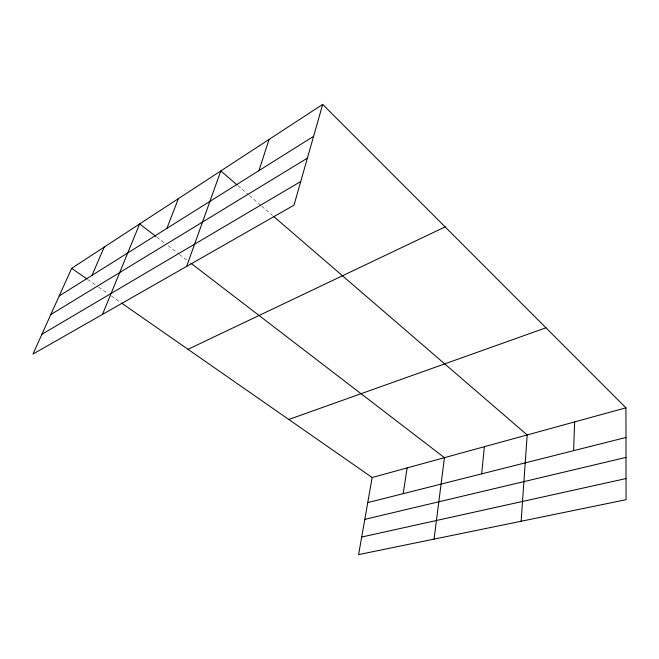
<?xml version="1.0" encoding="UTF-8"?>
<svg xmlns="http://www.w3.org/2000/svg" width="659" height="659" viewBox="0 0 659 659"><rect width="100%" height="100%" fill="white"/><g stroke="black" fill="none" stroke-linecap="round" stroke-linejoin="round"><path stroke-width="0.49" stroke-dasharray="3.29 2.47" d="M87.696 279.49L97.829 286.541M98.669 287.135L107.952 293.593M111.33 295.94L120.613 302.407M156.727 237.009L164.857 243.245M168.111 245.741L178.671 253.839M179.487 254.465L188.425 261.318M237.792 185.55L248.6 194.858M249.366 195.525L260.939 205.493M261.714 206.16L272.513 215.468"/><path stroke-width="0.99" d="M573.61 450.674L574.656 421.908M521.137 521.244L527.175 434.948L274.053 216.803M481.655 473.87L484.365 446.703M434.067 539.111L444.438 457.667L190.863 263.188M403.193 493.657L407.122 467.915M625.951 407.822L372.162 477.52L358.595 554.606L626.05 499.711L625.951 407.822L322.688 104.394L71.666 268.328L32.95 354.089L294.013 205.155L322.688 104.394M258.954 170.615L269.078 139.403M186.621 266.425L220.823 170.92L237.026 184.882M166.884 228.385L178.367 198.647M102.483 314.417L139.659 223.92L155.919 236.392M91.988 275.371L104.229 247.067M59.195 295.949L313.593 136.339M50.801 314.549L307.399 158.127M41.879 334.311L300.743 181.505M188.004 349.319L445.122 226.902M288.79 419.478L545.957 327.787M367.747 502.603L625.984 437.461M364.798 519.358L626.009 457.404M361.684 537.036L626.025 478.566M71.666 268.328L86.856 278.905M121.454 302.992L372.162 477.52"/></g></svg>
